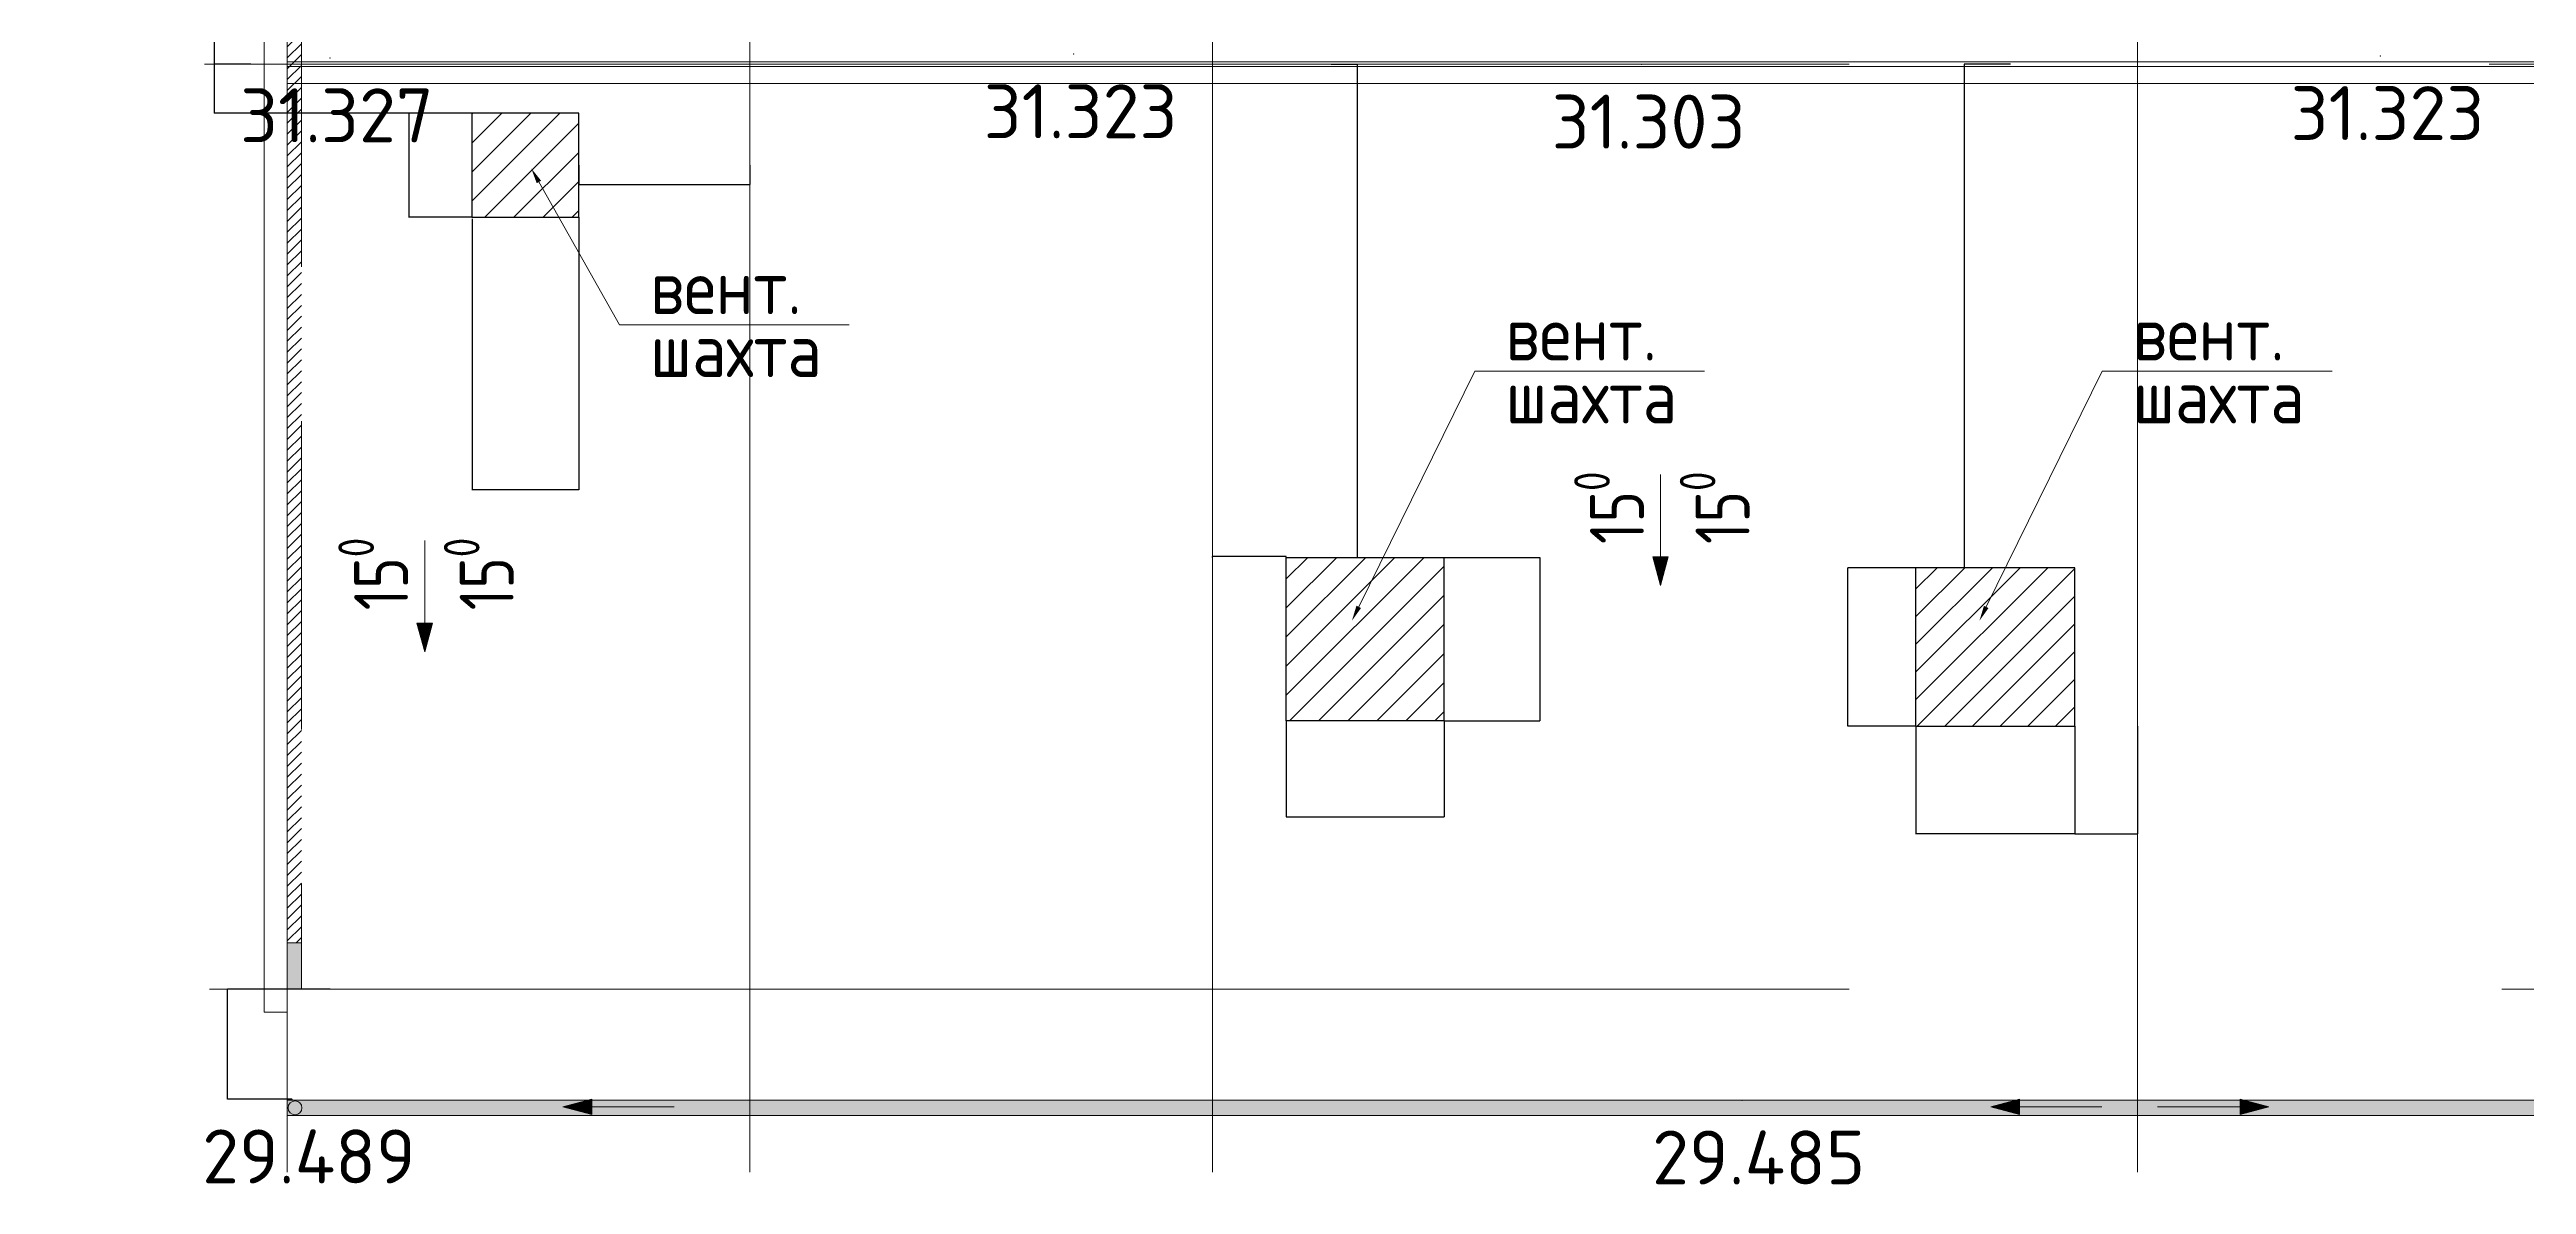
# Model space of a CAD drawing. Header units: millimetres. Extents: x -263990 to 193903, y -164417 to 240530.
# Drawn here: x 142760 to 158825, y -16072 to -8710 of the extents above; entities that cross this region are included whole.
import ezdxf
from ezdxf import colors
from ezdxf.entities.mleader import LeaderData, LeaderLine
from ezdxf.math import Vec2, Vec3

# ---------------------------------------------------------------- set-up
doc = ezdxf.new("R2010")
doc.units = ezdxf.units.MM
doc.header["$LTSCALE"] = 20
doc.linetypes.add('ACAD_ISO10W100', pattern=[1093.611073, 529.166651, -211.666656, 141.111112, -211.666656])
doc.linetypes.add('штриховая 1', pattern=[150, 100, -50])
doc.layers.get('0').update_dxf_attribs({"lineweight": 0})
doc.layers.get('Defpoints').update_dxf_attribs({"color": 4})
doc.layers.add('_4-1_ Оси', color=7, linetype='Continuous')
for name, color, linetype, lineweight in [('_4-6_ Выноски на кровле', 7, 'Continuous', 9), ('Height', 250, 'Continuous', 9), ('Survey', 250, 'Continuous', 9)]:
    doc.layers.add(name, color=color, linetype=linetype, lineweight=lineweight)
doc.styles.add('GOST 2.304 type A', font='isocpeur.ttf')
doc.styles.add('ISOCPEUR', font='isocpeur.ttf', dxfattribs={"width": 0.9, "height": 250})
doc.styles.add('стиль1', font='isocpeur.ttf')
doc.dimstyles.new('ISO-25', dxfattribs={"dimtxt": 0.25, "dimasz": 0.1, "dimexe": 0.1, "dimexo": 0, "dimgap": 0.06, "dimtad": 1, "dimdec": 0, "dimlfac": 1000, "dimtxsty": 'GOST 2.304 type A', "dimblk": 'OBLIQUE', "dimcen": 2.5, "dimdle": 0.1, "dimadec": 0, "dimazin": 0, "dimtfac": 1, "dimtdec": 0, "dimtmove": 0, "dimatfit": 3, "dimfxl": 1, "dimarcsym": 0})
pattern_1 = [(45, (140952.78, -14805.09), (-94.2927, 94.2927), [])]

# ---------------------------------------------------------------- blocks, each defined once
blk = doc.blocks.new('_Oblique')
at = {"color": 0, "linetype": 'ByBlock', "lineweight": -2}
blk.add_line((-0.5, -0.5), (0.5, 0.5), dxfattribs=at)
blk = doc.blocks.new('*D233')
at = {"color": 0, "lineweight": -2, "transparency": 16777216}
for p, q in [((144831, -8372), (143828, -8372)), ((143828, -8372), (143828, -8805)), ((144036, -8805), (143828, -8805))]:
    blk.add_line(p, q, dxfattribs=at)
at = {"layer": 'Defpoints', "color": 0, "transparency": 16777216}
for p in [(144831, -8372), (143828, -8805), (144036, -8805)]:
    blk.add_point(p, dxfattribs=at)
at = {"color": 0, "lineweight": -2, "transparency": 16777216, "xscale": 0.1, "yscale": 0.1, "zscale": 0.1}
for p, rotation in [((143828, -8372), 90), ((143828, -8805), 270)]:
    blk.add_blockref('_Oblique', p, dxfattribs=dict(at, rotation=rotation))
at = {"color": 0, "transparency": 16777216, "insert": (143828, -8589), "char_height": 0.25, "attachment_point": 5, "rotation": 90, "style": 'GOST 2.304 type A'}
blk.add_mtext('432942', dxfattribs=at)
blk = doc.blocks.new('*D236')
at = {"color": 0, "lineweight": -2, "transparency": 16777216}
for p, q in [((144065, -8805), (143828, -8805)), ((143828, -8805), (143828, -9122)), ((145498, -9122), (143828, -9122))]:
    blk.add_line(p, q, dxfattribs=at)
at = {"layer": 'Defpoints', "color": 0, "transparency": 16777216}
for p in [(144065, -8805), (143828, -9122), (145498, -9122)]:
    blk.add_point(p, dxfattribs=at)
at = {"color": 0, "lineweight": -2, "transparency": 16777216, "xscale": 0.1, "yscale": 0.1, "zscale": 0.1}
for p, rotation in [((143828, -8805), 90), ((143828, -9122), 270)]:
    blk.add_blockref('_Oblique', p, dxfattribs=dict(at, rotation=rotation))
at = {"color": 0, "transparency": 16777216, "insert": (143828, -8964), "char_height": 0.25, "attachment_point": 5, "rotation": 90, "style": 'GOST 2.304 type A'}
blk.add_mtext('317014', dxfattribs=at)
blk = doc.blocks.new('*D237')
at = {"color": 0, "lineweight": -2, "transparency": 16777216}
for p, q in [((145498, -9122), (145088, -9122)), ((145089, -9122), (145089, -9798)), ((145498, -9797), (145088, -9797))]:
    blk.add_line(p, q, dxfattribs=at)
at = {"layer": 'Defpoints', "color": 0, "transparency": 16777216}
for p in [(145498, -9122), (145089, -9797), (145498, -9797)]:
    blk.add_point(p, dxfattribs=at)
at = {"color": 0, "lineweight": -2, "transparency": 16777216, "xscale": 0.1, "yscale": 0.1, "zscale": 0.1}
for p, rotation in [((145089, -9122), 90), ((145089, -9797), 270)]:
    blk.add_blockref('_Oblique', p, dxfattribs=dict(at, rotation=rotation))
at = {"color": 0, "transparency": 16777216, "insert": (145088, -9460), "char_height": 0.25, "attachment_point": 5, "rotation": 90, "style": 'GOST 2.304 type A'}
blk.add_mtext('675355', dxfattribs=at)
blk = doc.blocks.new('*D238')
at = {"color": 0, "lineweight": -2, "transparency": 16777216}
for p, q in [((146192, -9797), (146192, -11566)), ((145500, -9809), (145500, -11566)), ((146192, -11566), (145499, -11566))]:
    blk.add_line(p, q, dxfattribs=at)
at = {"layer": 'Defpoints', "color": 0, "transparency": 16777216}
for p in [(146192, -9797), (145500, -9809), (145500, -11566)]:
    blk.add_point(p, dxfattribs=at)
at = {"color": 0, "lineweight": -2, "transparency": 16777216, "xscale": 0.1, "yscale": 0.1, "zscale": 0.1, "rotation": 180}
blk.add_blockref('_Oblique', (145500, -11566), dxfattribs=at)
at = {"color": 0, "lineweight": -2, "transparency": 16777216, "xscale": 0.1, "yscale": 0.1, "zscale": 0.1}
blk.add_blockref('_Oblique', (146192, -11566), dxfattribs=at)
at = {"color": 0, "transparency": 16777216, "insert": (145846, -11566), "char_height": 0.25, "attachment_point": 5, "style": 'GOST 2.304 type A'}
blk.add_mtext('692743', dxfattribs=at)
blk = doc.blocks.new('*D239')
at = {"color": 0, "lineweight": -2, "transparency": 16777216}
for p, q in [((146192, -9460), (146192, -9585)), ((147302, -9460), (147302, -9585)), ((146192, -9585), (147302, -9585))]:
    blk.add_line(p, q, dxfattribs=at)
at = {"layer": 'Defpoints', "color": 0, "transparency": 16777216}
for p in [(146192, -9460), (147302, -9460), (147302, -9585)]:
    blk.add_point(p, dxfattribs=at)
at = {"color": 0, "lineweight": -2, "transparency": 16777216, "xscale": 0.1, "yscale": 0.1, "zscale": 0.1, "rotation": 180}
blk.add_blockref('_Oblique', (146192, -9585), dxfattribs=at)
at = {"color": 0, "lineweight": -2, "transparency": 16777216, "xscale": 0.1, "yscale": 0.1, "zscale": 0.1}
blk.add_blockref('_Oblique', (147302, -9585), dxfattribs=at)
at = {"color": 0, "transparency": 16777216, "insert": (146747, -9584), "char_height": 0.25, "attachment_point": 5, "style": 'GOST 2.304 type A'}
blk.add_mtext('1109439', dxfattribs=at)
blk = doc.blocks.new('*D240')
at = {"color": 0, "lineweight": -2, "transparency": 16777216}
for p, q in [((150302, -12004), (150302, -11998)), ((150781, -11998), (150302, -11998)), ((150781, -12004), (150781, -11998))]:
    blk.add_line(p, q, dxfattribs=at)
at = {"layer": 'Defpoints', "color": 0, "transparency": 16777216}
for p in [(150302, -11998), (150302, -12004), (150781, -12004)]:
    blk.add_point(p, dxfattribs=at)
at = {"color": 0, "lineweight": -2, "transparency": 16777216, "xscale": 0.1, "yscale": 0.1, "zscale": 0.1, "rotation": 180}
blk.add_blockref('_Oblique', (150302, -11998), dxfattribs=at)
at = {"color": 0, "lineweight": -2, "transparency": 16777216, "xscale": 0.1, "yscale": 0.1, "zscale": 0.1}
blk.add_blockref('_Oblique', (150781, -11998), dxfattribs=at)
at = {"color": 0, "transparency": 16777216, "insert": (150541, -11998), "char_height": 0.25, "attachment_point": 5, "style": 'GOST 2.304 type A'}
blk.add_mtext('479189', dxfattribs=at)
blk = doc.blocks.new('*D241')
at = {"color": 0, "lineweight": -2, "transparency": 16777216}
for p, q in [((151073, -8805), (151242, -8805)), ((151241, -8805), (151241, -12004)), ((151073, -12004), (151242, -12004))]:
    blk.add_line(p, q, dxfattribs=at)
at = {"layer": 'Defpoints', "color": 0, "transparency": 16777216}
for p in [(151073, -8805), (151073, -12004), (151241, -12004)]:
    blk.add_point(p, dxfattribs=at)
at = {"color": 0, "lineweight": -2, "transparency": 16777216, "xscale": 0.1, "yscale": 0.1, "zscale": 0.1}
for p, rotation in [((151241, -8805), 90), ((151241, -12004), 270)]:
    blk.add_blockref('_Oblique', p, dxfattribs=dict(at, rotation=rotation))
at = {"color": 0, "transparency": 16777216, "insert": (151241, -10405), "char_height": 0.25, "attachment_point": 5, "rotation": 90, "style": 'GOST 2.304 type A'}
blk.add_mtext('3198986', dxfattribs=at)
blk = doc.blocks.new('*D242')
at = {"color": 0, "lineweight": -2, "transparency": 16777216}
for p, q in [((151804, -12004), (152425, -12004)), ((152425, -12004), (152425, -13065)), ((151804, -13065), (152425, -13065))]:
    blk.add_line(p, q, dxfattribs=at)
at = {"layer": 'Defpoints', "color": 0, "transparency": 16777216}
for p in [(151804, -12004), (151804, -13065), (152425, -13065)]:
    blk.add_point(p, dxfattribs=at)
at = {"color": 0, "lineweight": -2, "transparency": 16777216, "xscale": 0.1, "yscale": 0.1, "zscale": 0.1}
for p, rotation in [((152425, -12004), 90), ((152425, -13065), 270)]:
    blk.add_blockref('_Oblique', p, dxfattribs=dict(at, rotation=rotation))
at = {"color": 0, "transparency": 16777216, "insert": (152425, -12535), "char_height": 0.25, "attachment_point": 5, "rotation": 90, "style": 'GOST 2.304 type A'}
blk.add_mtext('1061093', dxfattribs=at)
blk = doc.blocks.new('*D243')
at = {"color": 0, "lineweight": -2, "transparency": 16777216}
for p, q in [((150781, -13065), (150781, -13686)), ((151804, -13065), (151804, -13686)), ((150781, -13686), (151804, -13686))]:
    blk.add_line(p, q, dxfattribs=at)
at = {"layer": 'Defpoints', "color": 0, "transparency": 16777216}
for p in [(150781, -13065), (151804, -13065), (151804, -13686)]:
    blk.add_point(p, dxfattribs=at)
at = {"color": 0, "lineweight": -2, "transparency": 16777216, "xscale": 0.1, "yscale": 0.1, "zscale": 0.1, "rotation": 180}
blk.add_blockref('_Oblique', (150781, -13686), dxfattribs=at)
at = {"color": 0, "lineweight": -2, "transparency": 16777216, "xscale": 0.1, "yscale": 0.1, "zscale": 0.1}
blk.add_blockref('_Oblique', (151804, -13686), dxfattribs=at)
at = {"color": 0, "transparency": 16777216, "insert": (151292, -13686), "char_height": 0.25, "attachment_point": 5, "style": 'GOST 2.304 type A'}
blk.add_mtext('1022694', dxfattribs=at)
blk = doc.blocks.new('*D202')
at = {"color": 0, "lineweight": -2, "transparency": 16777216}
for p, q in [((154863, -12071), (154422, -12071)), ((154422, -13098), (154422, -12071)), ((154863, -13098), (154422, -13098))]:
    blk.add_line(p, q, dxfattribs=at)
at = {"layer": 'Defpoints', "color": 0, "transparency": 16777216}
for p in [(154422, -12071), (154863, -12071), (154863, -13098)]:
    blk.add_point(p, dxfattribs=at)
at = {"color": 0, "lineweight": -2, "transparency": 16777216, "xscale": 0.1, "yscale": 0.1, "zscale": 0.1}
for p, rotation in [((154422, -12071), 90), ((154422, -13098), 270)]:
    blk.add_blockref('_Oblique', p, dxfattribs=dict(at, rotation=rotation))
at = {"color": 0, "transparency": 16777216, "insert": (154422, -12585), "char_height": 0.25, "attachment_point": 5, "rotation": 90, "style": 'GOST 2.304 type A'}
blk.add_mtext('1027173', dxfattribs=at)
blk = doc.blocks.new('*D203')
at = {"color": 0, "lineweight": -2, "transparency": 16777216}
for p, q in [((154863, -13098), (154863, -13797)), ((155895, -13098), (155895, -13797)), ((155895, -13797), (154863, -13797))]:
    blk.add_line(p, q, dxfattribs=at)
at = {"layer": 'Defpoints', "color": 0, "transparency": 16777216}
for p in [(154863, -13098), (155895, -13098), (154863, -13797)]:
    blk.add_point(p, dxfattribs=at)
at = {"color": 0, "lineweight": -2, "transparency": 16777216, "xscale": 0.1, "yscale": 0.1, "zscale": 0.1, "rotation": 180}
blk.add_blockref('_Oblique', (154863, -13797), dxfattribs=at)
at = {"color": 0, "lineweight": -2, "transparency": 16777216, "xscale": 0.1, "yscale": 0.1, "zscale": 0.1}
blk.add_blockref('_Oblique', (155895, -13797), dxfattribs=at)
at = {"color": 0, "transparency": 16777216, "insert": (155379, -13797), "char_height": 0.25, "attachment_point": 5, "style": 'GOST 2.304 type A'}
blk.add_mtext('1032493', dxfattribs=at)
blk = doc.blocks.new('*D204')
at = {"color": 0, "lineweight": -2, "transparency": 16777216}
for p, q in [((155479, -8805), (155177, -8805)), ((155178, -8805), (155178, -12071)), ((155248, -12071), (155177, -12071))]:
    blk.add_line(p, q, dxfattribs=at)
at = {"layer": 'Defpoints', "color": 0, "transparency": 16777216}
for p in [(155479, -8805), (155178, -12071), (155248, -12071)]:
    blk.add_point(p, dxfattribs=at)
at = {"color": 0, "lineweight": -2, "transparency": 16777216, "xscale": 0.1, "yscale": 0.1, "zscale": 0.1}
for p, rotation in [((155178, -8805), 90), ((155178, -12071), 270)]:
    blk.add_blockref('_Oblique', p, dxfattribs=dict(at, rotation=rotation))
at = {"color": 0, "transparency": 16777216, "insert": (155177, -10438), "char_height": 0.25, "attachment_point": 5, "rotation": 90, "style": 'GOST 2.304 type A'}
blk.add_mtext('3266000', dxfattribs=at)
blk = doc.blocks.new('*D205')
at = {"color": 0, "lineweight": -2, "transparency": 16777216}
for p, q in [((155895, -13098), (155895, -13797)), ((156302, -13098), (156302, -13797)), ((155895, -13797), (156302, -13797))]:
    blk.add_line(p, q, dxfattribs=at)
at = {"layer": 'Defpoints', "color": 0, "transparency": 16777216}
for p in [(155895, -13098), (156302, -13098), (156302, -13797)]:
    blk.add_point(p, dxfattribs=at)
at = {"color": 0, "lineweight": -2, "transparency": 16777216, "xscale": 0.1, "yscale": 0.1, "zscale": 0.1, "rotation": 180}
blk.add_blockref('_Oblique', (155895, -13797), dxfattribs=at)
at = {"color": 0, "lineweight": -2, "transparency": 16777216, "xscale": 0.1, "yscale": 0.1, "zscale": 0.1}
blk.add_blockref('_Oblique', (156302, -13797), dxfattribs=at)
at = {"color": 0, "transparency": 16777216, "insert": (156099, -13797), "char_height": 0.25, "attachment_point": 5, "style": 'GOST 2.304 type A'}
blk.add_mtext('406486', dxfattribs=at)
blk = doc.blocks.new('*D183')
at = {"color": 0, "lineweight": -2, "transparency": 16777216}
for p, q in [((144579, -14805), (143913, -14805)), ((143913, -15519), (143913, -14805)), ((144332, -15519), (143913, -15519))]:
    blk.add_line(p, q, dxfattribs=at)
at = {"layer": 'Defpoints', "color": 0, "transparency": 16777216}
for p in [(143913, -14805), (144579, -14805), (144332, -15519, 29459)]:
    blk.add_point(p, dxfattribs=at)
at = {"color": 0, "lineweight": -2, "transparency": 16777216, "xscale": 0.1, "yscale": 0.1, "zscale": 0.1}
for p, rotation in [((143913, -14805), 90), ((143913, -15519), 270)]:
    blk.add_blockref('_Oblique', p, dxfattribs=dict(at, rotation=rotation))
at = {"color": 0, "transparency": 16777216, "insert": (143913, -15162), "char_height": 0.25, "attachment_point": 5, "rotation": 90, "style": 'GOST 2.304 type A'}
blk.add_mtext('713740', dxfattribs=at)

msp = doc.modelspace()

# ---------------------------------------------------------------- hatches: boundary and pattern name
at = {"linetype": 'Continuous', "lineweight": 0}
h = msp.add_hatch(dxfattribs=at)
h.set_pattern_fill('_1__МЕТАЛЛЫ_ГОСТ_0004', color=1, angle=-180, style=0, pattern_type=2)
h.set_pattern_definition([(225, (100646.04, 4219.7), (35.35534, -35.35534), [])])
h.paths.add_polyline_path([(144393.29992, -14505.08896), (144301.79992, -14505.08896), (144301.79992, -904.08897), (144393.29992, -904.08897)])
h = msp.add_hatch()
h.set_pattern_fill('ANSI31', color=256, scale=42, angle=-3.25304974)
h.set_pattern_definition(pattern_1)
h.paths.add_polyline_path([(145498.21023, -9122.10277), (145498.00479, -9797.45829), (146192.25862, -9797.3436), (146192.46407, -9121.98809)])
h = msp.add_hatch()
h.set_pattern_fill('ANSI31', color=256, scale=42, angle=-3.25304974)
h.set_pattern_definition(pattern_1)
h.paths.add_polyline_path([(151803.68314, -13065.16805), (151803.68314, -12004.07509), (150780.98905, -12004.07509), (150780.98905, -13065.16805)])
at = {"linetype": 'Continuous', "lineweight": 0, "true_color": 0x000000}
for points in [[(153208.3945, -12187.13519), (153258.3945, -12000.53269), (153158.3945, -12000.53269)], [(145192.74146, -12616.66599), (145242.74146, -12430.06349), (145142.74146, -12430.06349)], [(146089.67159, -15568.5742), (146276.27408, -15618.5742), (146276.27408, -15518.5742)], [(155349.46409, -15568.5742), (155536.06659, -15618.5742), (155536.06659, -15518.5742)], [(157154.22227, -15568.5742), (156967.61977, -15518.5742), (156967.61977, -15618.5742)]]:
    msp.add_hatch(color=18, dxfattribs=at).paths.add_polyline_path(points)
h = msp.add_hatch()
h.set_pattern_fill('ANSI31', color=256, scale=40, angle=-3.25304974)
h.set_pattern_definition([(45, (140952.78, -14805.09), (-89.8026, 89.8026), [])])
h.paths.add_polyline_path([(155895.31412, -13098.26189), (155895.31412, -12071.08854), (154862.82149, -12071.08854), (154862.82149, -13098.26189)])
at = {"linetype": 'Continuous', "lineweight": 0, "true_color": 0xbf0000}
msp.add_hatch(color=12, dxfattribs=at).paths.add_polyline_path([(144393.29992, -14805.08896), (144301.79992, -14805.08896), (144301.79992, -14505.08896), (144393.29992, -14505.08896)])
at = {"linetype": 'Continuous', "lineweight": 0, "true_color": 0x3f3f3f}
msp.add_hatch(color=250, dxfattribs=at).paths.add_polyline_path([(192301.79992, -15525.08896), (144301.79992, -15525.08896), (144301.79992, -15625.08896), (192301.79992, -15625.08896)])

# ---------------------------------------------------------------- linework, layer by layer
at = {"color": 7, "linetype": 'Continuous', "lineweight": 13}
for p, q in [((144151.79992, -14955.08896), (144151.79992, -755.08896)), ((144301.79992, -14955.08896), (144301.79992, -755.08896)), ((144151.79992, -14955.08896), (144301.79992, -14955.08896)), ((144301.79992, -15525.08896), (144301.79992, -14955.08896)), ((192301.79992, -15525.08896), (144301.79992, -15525.08896))]:
    msp.add_line(p, q, dxfattribs=at)
at = {"color": 7, "linetype": 'Continuous', "lineweight": 0}
for p, q in [((192301.79992, -8790.08896), (144301.79992, -8790.08896)), ((192301.79992, -8820.08896), (144301.79992, -8820.08896)), ((192301.79992, -8930.08896), (144301.79992, -8930.08896)), ((153208.3945, -11465.41849), (153208.3945, -12000.53269)), ((145192.74146, -11894.94929), (145192.74146, -12430.06349)), ((153208.3945, -12187.13519), (153158.3945, -12000.53269)), ((153158.3945, -12000.53269), (153258.3945, -12000.53269)), ((153208.3945, -12187.13519), (153258.3945, -12000.53269)), ((145192.74146, -12616.66599), (145142.74146, -12430.06349)), ((145142.74146, -12430.06349), (145242.74146, -12430.06349)), ((145192.74146, -12616.66599), (145242.74146, -12430.06349)), ((146089.67159, -15568.5742), (146276.27408, -15518.5742)), ((146089.67159, -15568.5742), (146276.27408, -15618.5742)), ((146276.27408, -15518.5742), (146276.27408, -15618.5742)), ((146811.38828, -15568.5742), (146276.27408, -15568.5742)), ((155349.46409, -15568.5742), (155536.06659, -15518.5742)), ((155349.46409, -15568.5742), (155536.06659, -15618.5742)), ((155536.06659, -15518.5742), (155536.06659, -15618.5742)), ((156071.18079, -15568.5742), (155536.06659, -15568.5742)), ((156432.50558, -15568.5742), (156967.61977, -15568.5742)), ((157154.22227, -15568.5742), (156967.61977, -15518.5742)), ((156967.61977, -15618.5742), (156967.61977, -15518.5742)), ((157154.22227, -15568.5742), (156967.61977, -15618.5742))]:
    msp.add_line(p, q, dxfattribs=at)
msp.add_lwpolyline([(192301.79992, -15525.08896), (144301.79992, -15525.08896), (144301.79992, 95.08075), (147931.07809, 95.08075), (147931.07809, -2029.03348), (188705.37587, -2029.03348), (188705.37587, 103.83369), (192301.79992, 103.83369)], close=True, dxfattribs=at)
at = {"color": 1, "linetype": 'штриховая 1', "lineweight": 13, "flags": 128}
msp.add_lwpolyline([(144393.29992, -14505.08896), (144301.79992, -14505.08896), (144301.79992, -904.08897), (144393.29992, -904.08897)], close=True, dxfattribs=at)
at = {"color": 7, "linetype": 'Continuous', "lineweight": 0, "flags": 128}
for points in [[(192301.79992, -8930.08896), (144301.79992, -8930.08896), (144301.79992, -15525.08896), (192301.79992, -15525.08896)], [(192301.79992, -15525.08896), (144301.79992, -15525.08896), (144301.79992, -15625.08896), (192301.79992, -15625.08896)]]:
    msp.add_lwpolyline(points, close=True, dxfattribs=at)
at = {"lineweight": 30}
for points in [[(146192.46407, -9121.98809), (145498.21023, -9122.10277), (145498.00479, -9797.45829), (146192.25862, -9797.3436)], [(151803.68314, -13065.16805), (150780.98905, -13065.16805), (150780.98905, -12004.07509), (151803.68314, -12004.07509)], [(154862.82149, -13098.26189), (155895.31412, -13098.26189), (155895.31412, -12071.08854), (154862.82149, -12071.08854)]]:
    msp.add_lwpolyline(points, close=True, dxfattribs=at)
at = {"color": 7, "linetype": 'штриховая 1', "lineweight": 0, "flags": 128}
msp.add_lwpolyline([(144393.29992, -14805.08896), (144301.79992, -14805.08896), (144301.79992, -14505.08896), (144393.29992, -14505.08896)], close=True, dxfattribs=at)
at = {"color": 7, "linetype": 'Continuous', "lineweight": 0}
msp.add_circle((144351.79992, -15575.08896), 45, dxfattribs=at)
at = {"layer": '_4-1_ Оси', "color": 7, "linetype": 'ACAD_ISO10W100', "lineweight": 0}
for p, q in [((144301.79992, -15992.02994), (144301.79992, -318.11028)), ((147301.79992, -15992.02994), (147301.79992, -318.11028)), ((150301.79992, -15992.02994), (150301.79992, -318.11028)), ((156301.79992, -15992.02994), (156301.79992, -318.11028)), ((143764.95573, -8805.08896), (193080.24063, -8805.08896)), ((143848.34277, -8805.08896), (192080.24063, -8805.08896)), ((144446.66736, -14805.08896), (143797.12585, -14805.08896)), ((143848.34277, -14805.08896), (192080.24063, -14805.08896))]:
    msp.add_line(p, q, dxfattribs=at)
at = {"layer": 'Survey'}
for p in [(144578.48545, -8765.65374, 31343.14862), (149401.21881, -8739.7175, 31342.67879), (153085.0347, -8806.632, 31323.40412), (157877.6855, -8751.28842, 31342.74561), (144332.37293, -15518.82931, 29459.18466), (153736.46121, -15525.70273, 29504.7277)]:
    msp.add_point(p, dxfattribs=at)

# ---------------------------------------------------------------- texts
at = {"layer": '_4-6_ Выноски на кровле', "color": 7, "linetype": 'Continuous', "lineweight": 0, "char_height": 350, "attachment_point": 4, "rotation": 90, "style": 'стиль1'}
for insert in [(152925.61392, -11917.65223), (153610.44771, -11917.65223), (144909.96088, -12347.18303), (145594.79467, -12347.18303)]:
    msp.add_mtext('\\A1;{\\W0.800000x;\\pql;\\fISOCPEUR|b0|i0|c0|p34;15\\fISOCPEUR|b0|i0|c0|p34;\\A1{\\H.66x;\\S0^  ;}}', dxfattribs=dict(at, insert=insert))
at = {"layer": 'Height', "style": 'ISOCPEUR'}
for s, p in [('31.327', (143995.50889, -9311.6941, 31343.14862)), ('31.323', (148818.24225, -9285.75787, 31342.67879)), ('31.323', (157294.70894, -9297.32879, 31342.74561)), ('31.303', (152502.05814, -9352.67236, 31323.40412)), ('29.489', (143749.39637, -16064.86967, 29459.18466)), ('29.485', (153153.48465, -16071.74309, 29504.7277))]:
    msp.add_text(s, height=350, dxfattribs=at).set_placement(p)

# ---------------------------------------------------------------- dimensions: what is measured, and where the dimension line sits
dim = msp.add_linear_dim(base=(143827.75481, -8805.08896), p1=(144831.15713, -8372.14658), p2=(144036.30466, -8805.08896), angle=90, dimstyle='ISO-25')
dim.commit()
dim.dimension.update_dxf_attribs({"geometry": '*D233', "text_midpoint": (143827.75481, -8588.61777), "dimtype": 160})
for base, p1, p2, picture, middle in [((143827.75481, -9122.10277), (144065.48124, -8805.08896), (145498.21023, -9122.10277), '*D236', (143827.56981, -8963.59587)), ((151241.42305, -12004.07509), (151072.50784, -8805.08896), (151072.50784, -12004.07509), '*D241', (151241.23805, -10404.58203)), ((155177.51824, -12071.08854), (155479.04406, -8805.08896), (155248.27673, -12071.08854), '*D204', (155177.33324, -10438.08875)), ((145088.51826, -9797.45823), (145498.21023, -9122.10277), (145498.32179, -9797.45823), '*D237', (145088.33326, -9459.7805)), ((152425.16536, -13065.16805), (151803.68314, -12004.07509), (151803.68314, -13065.16805), '*D242', (152424.98036, -12534.62157)), ((154422.36134, -12071.08854), (154862.82149, -13098.26189), (154862.82149, -12071.08854), '*D202', (154422.17634, -12584.67521)), ((143912.78189, -14805.08896), (144332.37293, -15518.82931, 29459.18466), (144578.72702, -14805.08896), '*D183', (143912.59689, -15161.95913))]:
    dim = msp.add_linear_dim(base=base, p1=p1, p2=p2, angle=90, dimstyle='ISO-25')
    dim.commit()
    dim.dimension.update_dxf_attribs({"geometry": picture, "text_midpoint": middle})
for base, p1, p2, picture, middle in [((147301.79992, -9584.61628), (146192.36135, -9459.66585), (147301.79992, -9459.66585), '*D239', (146747.08063, -9584.43128)), ((145499.51571, -11566.12831), (146192.25862, -9797.3436), (145499.51571, -9808.96706), '*D238', (145845.88717, -11565.94331)), ((150301.79992, -11998.2851), (150780.98905, -12004.07509), (150301.79992, -12004.07509), '*D240', (150541.39449, -11998.1001)), ((151803.68314, -13686.2676), (150780.98905, -13065.16805), (151803.68314, -13065.16805), '*D243', (151292.3361, -13686.0826)), ((154862.82149, -13796.69788), (155895.31412, -13098.26189), (154862.82149, -13098.26189), '*D203', (155379.06781, -13796.51288)), ((156301.79992, -13796.69788), (155895.31412, -13098.26189), (156301.79992, -13098.26189), '*D205', (156098.55702, -13796.51288))]:
    dim = msp.add_linear_dim(base=base, p1=p1, p2=p2, dimstyle='ISO-25')
    dim.commit()
    dim.dimension.update_dxf_attribs({"geometry": picture, "text_midpoint": middle})

# ---------------------------------------------------------------- leaders
ml = msp.add_multileader_mtext('Standard')
ml.set_content('вент.\\Pшахта', color=256, style='ISOCPEUR')
ml.set_leader_properties(lineweight=9)
ml.build(insert=Vec2(0, 0))
ml.multileader.update_dxf_attribs({"has_dogleg": 0, "text_left_attachment_type": 6, "text_right_attachment_type": 6, "arrow_head_size": 100})
ctx = ml.context
ctx.base_point, ctx.char_height, ctx.arrow_head_size, ctx.landing_gap_size, ctx.plane_origin = Vec3(146455.16481, -10495.61661), 350, 100, 200, Vec3(145884.48954, -9481.81312)
ctx.left_attachment, ctx.right_attachment = 6, 6
notes = []
notes.append((ctx, [(0, (1, 1, 0), (138455.16481, -10495.61661), (1, 0), 8000, [(0, [(145884.48954, -9481.81312)], 0, [])])]))
ctx.mtext.insert, ctx.mtext.line_spacing_factor, ctx.mtext.flow_direction = Vec3(146655.16481, -10075.61661), 0.7, 5
ml = msp.add_multileader_mtext('Standard')
ml.set_content('вент.\\Pшахта', color=256, style='ISOCPEUR')
ml.set_leader_properties(lineweight=9)
ml.build(insert=Vec2(0, 0))
ml.multileader.update_dxf_attribs({"has_dogleg": 0, "text_left_attachment_type": 6, "text_right_attachment_type": 6, "arrow_head_size": 100})
ctx = ml.context
ctx.base_point, ctx.char_height, ctx.arrow_head_size, ctx.landing_gap_size, ctx.plane_origin = Vec3(152002.77808, -10796.54221), 350, 100, 200, Vec3(151432.10281, -9782.73871)
ctx.left_attachment, ctx.right_attachment = 6, 6
notes.append((ctx, [(0, (1, 1, 0), (144002.77808, -10796.54221), (1, 0), 8000, [(0, [(151206.53349, -12415.12078)], 0, [])])]))
ctx.mtext.insert, ctx.mtext.line_spacing_factor, ctx.mtext.flow_direction = Vec3(152202.77808, -10376.54221), 0.7, 5
ml = msp.add_multileader_mtext('Standard')
ml.set_content('вент.\\Pшахта', color=256, style='ISOCPEUR')
ml.set_leader_properties(lineweight=9)
ml.build(insert=Vec2(0, 0))
ml.multileader.update_dxf_attribs({"has_dogleg": 0, "text_left_attachment_type": 6, "text_right_attachment_type": 6, "arrow_head_size": 100})
ctx = ml.context
ctx.base_point, ctx.char_height, ctx.arrow_head_size, ctx.landing_gap_size, ctx.plane_origin = Vec3(156072.92473, -10796.54221), 350, 100, 200, Vec3(155502.24945, -9782.73871)
ctx.left_attachment, ctx.right_attachment = 6, 6
notes.append((ctx, [(0, (1, 1, 0), (148072.92473, -10796.54221), (1, 0), 8000, [(0, [(155276.68013, -12415.12078)], 0, [])])]))
ctx.mtext.insert, ctx.mtext.line_spacing_factor, ctx.mtext.flow_direction = Vec3(156272.92473, -10376.54221), 0.7, 5
for ctx, leaders in notes:
    for number, flags, end, landing, length, lines in leaders:
        leader = LeaderData()
        leader.index, (leader.has_last_leader_line, leader.has_dogleg_vector, leader.attachment_direction) = number, flags
        leader.last_leader_point, leader.dogleg_vector, leader.dogleg_length = Vec3(end), Vec3(landing), length
        for number, points, colour, breaks in lines:
            line = LeaderLine()
            line.index, line.vertices, line.color, line.breaks = number, Vec3.list(points), colors.encode_raw_color(colour), breaks
            leader.lines.append(line)
        ctx.leaders.append(leader)

doc.saveas('drawing.dxf')
